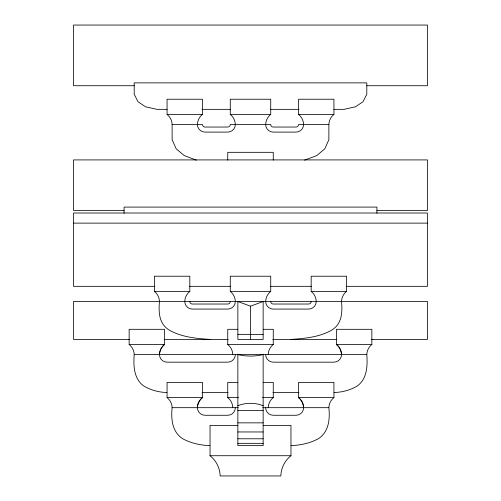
<?xml version="1.0" encoding="UTF-8"?>
<svg xmlns="http://www.w3.org/2000/svg" width="501" height="501" viewBox="0 0 501 501"><rect width="100%" height="100%" fill="white"/><g stroke="black" fill="none" stroke-linecap="round" stroke-linejoin="round"><path stroke-width="0.75" d="M235.332 354.589A7.584 7.584 0 0 1 227.742 362.173L167.065 362.173A7.584 7.584 0 0 1 159.481 354.589C159.569 350.687 161.466 346.892 164.535 344.475L164.535 329.307L129.139 329.307L129.139 344.475C132.208 346.892 134.105 350.687 134.199 354.589C133.391 365.642 133.717 378.274 143.299 385.689C150.388 390.091 158.579 392.283 166.883 392.515M235.332 407.682A7.584 7.584 0 0 1 227.742 415.273L204.99 415.273A7.584 7.584 0 0 1 197.407 407.682C197.494 403.781 199.392 399.986 202.46 397.575L202.46 382.401L167.065 382.401L167.065 397.575C170.133 399.986 172.031 403.781 172.125 407.682C170.922 419.087 172.156 432.044 182.74 438.782C191.106 443.241 200.444 445.283 209.863 445.608M268.198 354.589C268.285 350.687 270.189 346.892 273.258 344.475L273.258 329.307L263.144 329.307M268.198 407.682C268.285 403.781 270.189 399.986 273.258 397.575L273.258 382.401L263.144 382.401M304.608 160.163L316.745 155.611L324.83 148.784L328.875 139.685L328.875 124.511C328.969 120.609 330.867 116.814 333.935 114.397L333.935 99.229L298.54 99.229L298.54 114.397C301.608 116.814 303.506 120.609 303.593 124.511A7.584 7.584 0 0 1 296.01 132.101L273.258 132.101A7.584 7.584 0 0 1 265.668 124.511C265.762 120.609 267.659 116.814 270.728 114.397L270.728 99.229L230.272 99.229L230.272 114.397C233.341 116.814 235.238 120.609 235.332 124.511A7.584 7.584 0 0 1 227.742 132.101L204.99 132.101A7.584 7.584 0 0 1 197.407 124.511C197.494 120.609 199.392 116.814 202.46 114.397L202.46 99.229L167.065 99.229L167.065 114.397C170.133 116.814 172.031 120.609 172.125 124.511L172.125 139.685L176.17 148.784L184.255 155.611L196.392 160.163M291.137 445.608C300.556 445.283 309.894 443.241 318.26 438.782C328.844 432.044 330.078 419.087 328.875 407.682C328.969 403.781 330.867 399.986 333.935 397.575L333.935 382.401L298.54 382.401L298.54 397.575A13.276 13.276 0 0 1 303.593 407.682A7.584 7.584 0 0 1 296.01 415.273L273.258 415.273A7.584 7.584 0 0 1 265.668 407.682M290.956 339.421C304.783 338.488 319.062 337.186 331.405 330.322C341.995 324.128 342.552 312.492 341.519 301.496C341.607 297.594 343.504 293.799 346.579 291.382L346.579 276.214L311.177 276.214L311.177 291.382C314.246 293.799 316.144 297.594 316.237 301.496A7.584 7.584 0 0 1 308.654 309.079L273.258 309.079A7.584 7.584 0 0 1 265.668 301.496C265.762 297.594 267.659 293.799 270.728 291.382L270.728 276.214L230.272 276.214L230.272 291.382C233.341 293.799 235.238 297.594 235.332 301.496A7.584 7.584 0 0 1 227.742 309.079L192.346 309.079A7.584 7.584 0 0 1 184.763 301.496C184.856 297.594 186.754 293.799 189.823 291.382L189.823 276.214L154.421 276.214L154.421 291.382C157.496 293.799 159.393 297.594 159.481 301.496C158.448 312.492 159.005 324.128 169.595 330.322C181.938 337.186 196.217 338.488 210.044 339.421M334.117 392.515C342.421 392.283 350.612 390.091 357.701 385.689C367.283 378.274 367.609 365.642 366.801 354.589C366.895 350.687 368.792 346.892 371.861 344.475L371.861 329.307L336.465 329.307L336.465 344.475A13.276 13.276 0 0 1 341.519 354.589A7.584 7.584 0 0 1 333.935 362.173L273.258 362.173A7.584 7.584 0 0 1 265.668 354.589M263.144 425.387L290.956 425.387L290.956 455.722C284.818 460.551 281.017 468.141 280.842 475.95L220.158 475.95C219.983 468.141 216.181 460.551 210.044 455.722L210.044 425.387L237.856 425.387M250.5 306.192L263.144 301.496L263.144 339.421L237.856 339.421L237.856 301.496L250.5 306.192L250.5 339.421M263.144 354.589C254.865 356.562 246.135 356.562 237.856 354.589M134.199 85.727L73.515 85.727L73.515 25.05L427.485 25.05L427.485 85.727L366.801 85.727M167.04 109.343L156.951 109.343L145.572 106.813L137.988 101.759L134.199 94.175L134.199 82.872L366.801 82.872L366.801 94.175L363.012 101.759L355.428 106.813L344.049 109.343L333.96 109.343M201.959 109.343L230.673 109.343M270.327 109.343L299.041 109.343M167.065 114.397L202.46 114.397M230.272 114.397L270.728 114.397M298.54 114.397L333.935 114.397M172.125 124.511L202.46 124.511A2.53 2.53 0 0 0 204.99 127.041L227.742 127.041A2.53 2.53 0 0 0 230.272 124.511L270.728 124.511A2.53 2.53 0 0 0 273.258 127.041L296.01 127.041A2.53 2.53 0 0 0 298.54 124.511L328.875 124.511M124.085 210.476L73.515 210.476L73.515 159.913L427.485 159.913L427.485 210.476L376.915 210.476M73.515 223.12L427.485 223.12M154.903 286.328L73.515 286.328L73.515 213.006L427.485 213.006L427.485 286.328L346.097 286.328M189.34 286.328L230.817 286.328M270.183 286.328L311.66 286.328M154.421 291.382L189.823 291.382M230.272 291.382L270.728 291.382M311.177 291.382L346.579 291.382M159.293 301.496L73.515 301.496L73.515 339.421L129.778 339.421M159.481 301.496L341.519 301.496M341.707 301.496L427.485 301.496L427.485 339.421L371.222 339.421M237.856 329.307L227.742 329.307L227.742 344.475C230.811 346.892 232.715 350.687 232.802 354.589M237.856 334.361L263.144 334.361M164.159 339.421L228.231 339.421M272.769 339.421L336.841 339.421M129.139 344.475L164.535 344.475A13.276 13.276 0 0 0 159.481 354.589M227.742 344.475L273.258 344.475M371.861 344.475L336.465 344.475C339.534 346.892 341.432 350.687 341.519 354.589M134.199 354.589L366.801 354.589M237.856 382.401L227.742 382.401L227.742 397.575C230.811 399.986 232.715 403.781 232.802 407.682M202.047 392.515L228.005 392.515M272.995 392.515L298.953 392.515M167.065 397.575L202.46 397.575A13.276 13.276 0 0 0 197.407 407.682M227.742 397.575L238.545 397.575M262.455 397.575L273.258 397.575M333.935 397.575L298.54 397.575C301.608 399.986 303.506 403.781 303.593 407.682M172.125 407.682L238.219 407.682M262.781 407.682L328.875 407.682M237.856 410.444L263.144 410.444M237.856 422.857L263.144 422.857M237.856 431.956L263.144 431.956M237.856 438.782L263.144 438.782M237.856 443.335L263.144 443.335M210.044 455.722L290.956 455.722M376.915 213.232L376.915 207.088L124.085 207.088L124.085 213.232M273.258 160.107L273.258 152.323L227.742 152.323L227.742 160.107M263.144 354.176L263.144 445.608L237.856 445.608L237.856 354.176M237.856 405.691A32.866 30.887 0 0 1 263.144 405.691M311.177 301.496A2.53 2.53 0 0 1 308.654 304.026L273.258 304.026A2.53 2.53 0 0 1 270.728 301.496M189.823 301.496A2.53 2.53 0 0 0 192.346 304.026L227.742 304.026A2.53 2.53 0 0 0 230.272 301.496"/></g></svg>
